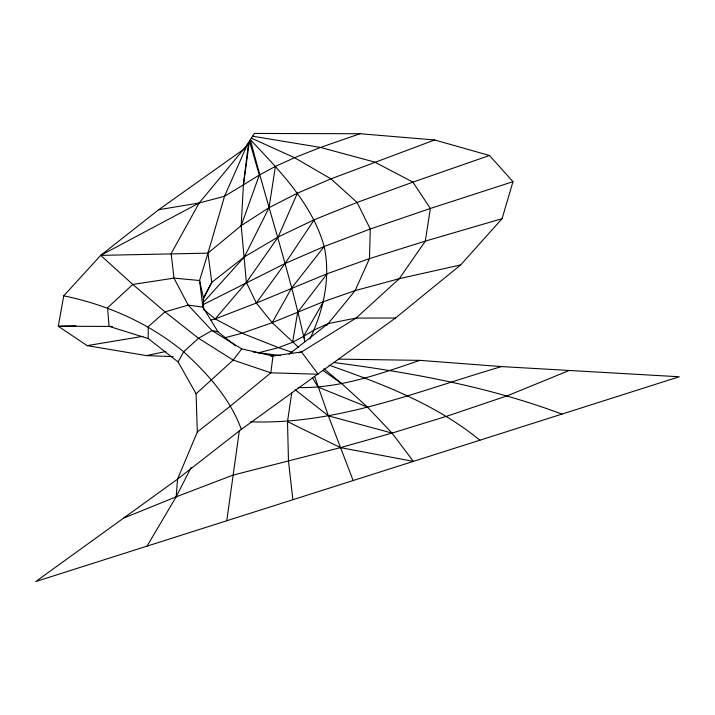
<?xml version="1.0" encoding="UTF-8"?>
<svg xmlns="http://www.w3.org/2000/svg" width="715" height="715" viewBox="0 0 715 715"><rect width="100%" height="100%" fill="white"/><g stroke="black" fill="none" stroke-linecap="round" stroke-linejoin="round"><path stroke-width="1.07" d="M147.049 546.126L176.167 496.827L177.543 479.122L197.331 431.967L196.089 393.786L178.142 361.969L148.211 338.544L148.237 326.675L165.013 311.856L188.179 305.126L202.881 307.093L217.932 331.751L235.575 345.89M298.504 347.284L272.174 322.688L256.328 303.044L246.389 282.443L241.196 225.645L243.404 184.872L248.561 142.535M309.926 338.928C323.52 310.31 330.902 277.974 324.19 246.505C312.169 203.695 280.057 171.18 250.366 139.702C267.794 207.261 289.897 273.541 304.831 341.779M226.771 520.761L239.373 430.537M173.128 356.606L146.512 355.614L87.167 345.64L58.281 326.263L63.724 295.849L100.699 255.371L158.703 209.718L199.163 203.006L224.528 196.276L243.404 184.872L249.464 141.114L259.331 175.023L241.196 225.645L207.967 253.146L199.574 280.512L202.881 307.093M292.873 499.722L288.476 461.014L287.502 421.6L291.711 393.161M338.401 359.118L419.866 360.369L501.519 366.589L679.25 376.76L35.75 581.545L177.543 479.122L241.33 429.358L395.467 318.041L460.683 264.916L502.091 218.665L512.977 181.664L489.471 155.486L434.64 139.97L360.065 133.732L320.49 147.433L294.553 157.711L275.409 166.407L269.028 207.699L244.387 256.855L203.489 302.231M253.065 351.887L258.562 352.781L278.528 347.642L292.596 342.271L297.681 312.223L327.175 273.729L369.467 258.624L425.309 241.116L502.091 218.665M203.132 299.639L211.783 282.371L207.967 253.146L224.528 196.276L247.578 144.09M434.64 139.97L330.947 178.857L297.404 193.184L278.18 236.96L246.389 282.443L215.188 318.917L210.898 320.07M123.516 518.152L176.167 496.827L191.12 467.494M178.142 361.969L183.63 351.762L198.52 338.284L211.962 330.571L217.932 331.751M203.596 309.524L203.391 297.744L211.783 282.371L244.387 256.855L278.18 236.96L314.216 219.773L357.089 202.443L412.921 182.128L489.471 155.486M246.38 145.958L199.163 203.006L171.162 253.557L173.995 278.135L188.179 305.126L211.962 330.571L241.733 348.884L272.987 355.99L301.516 351.968L356.106 318.068L399.301 278.68L425.309 241.116L430.367 208.476L412.921 182.128L374.749 162.099L320.49 147.433L252.592 136.208M224.939 337.739L242.081 333.226L272.174 322.688L291.568 288.127L324.19 246.505L370.281 229.015L430.367 208.476L512.977 181.664M460.683 264.916L399.301 278.68L355.096 290.639L323.484 301.667L303.482 336.416L292.596 342.271M314.216 219.773L285.079 263.504L256.328 303.044L215.188 318.917L204.052 309.845M177.543 479.122L178.884 477.334M241.733 348.884L233.188 360.092L196.089 393.786M326.773 325.334L355.096 290.639L369.467 258.624L370.281 229.015L357.089 202.443L330.947 178.857L294.553 157.711L251.367 138.138M289.092 354.193L328.14 323.582L356.106 318.068L395.467 318.041M197.331 431.967L230.561 405.95L270.833 372.819L318.13 374.222L301.516 351.968L298.477 352.736M158.703 209.718L244.718 148.577L254.352 133.455L360.065 133.732M241.196 225.645L269.028 207.699L297.404 193.184M243.404 184.872L259.331 175.023L275.409 166.407M270.994 356.454L272.987 355.99L270.833 372.819L233.188 360.092L198.52 338.284L165.013 311.856L132.811 284.436L100.699 255.371L199.163 203.006M203.739 304.322L285.079 263.504L324.19 246.505M328.14 323.582L314.001 330.071L303.482 336.416L304.465 338.409M256.328 303.044L327.175 273.729M272.174 322.688L323.484 301.667M569.238 370.468L507.409 395.744L446.768 416.237L392.034 433.084L340.51 447.626L233.01 475.109L176.167 496.827M419.866 360.369C380.487 373.659 340.26 388.522 298.075 387.557M501.519 366.589C419.687 390.444 337.525 425.05 250.661 421.787M146.512 355.614L165.871 351.476M87.167 345.64L142.902 336.327M75.951 325.79L58.281 326.263L112.416 326.424M100.699 255.371L207.967 253.146M258.562 352.781L280.62 355.596M333.431 362.469C410.946 372.515 488.515 386.592 561.936 414.101M63.724 295.849C107.545 304.76 149.024 323.269 183.63 351.762C207.565 373.668 230.024 398.407 241.33 429.358M287.502 421.6L340.51 447.626L413.386 461.372L392.034 433.084L328.391 415.853L295.143 389.755M148.211 338.544L109.082 326.38L107.581 307.727L132.811 284.436L173.995 278.135L199.574 280.512L203.391 297.744M291.952 352.281L278.528 347.642L242.081 333.226L215.188 318.917M329.097 365.213C382.168 383.732 435.909 404.216 479.872 440.217M392.034 433.084L367.474 407.121L318.068 387.074L312.339 377.583M323.019 370.495L341.716 383.642L367.474 407.121M323.859 368.717L341.716 383.642M353.147 480.543L328.391 415.853L314.707 376.689"/></g></svg>
